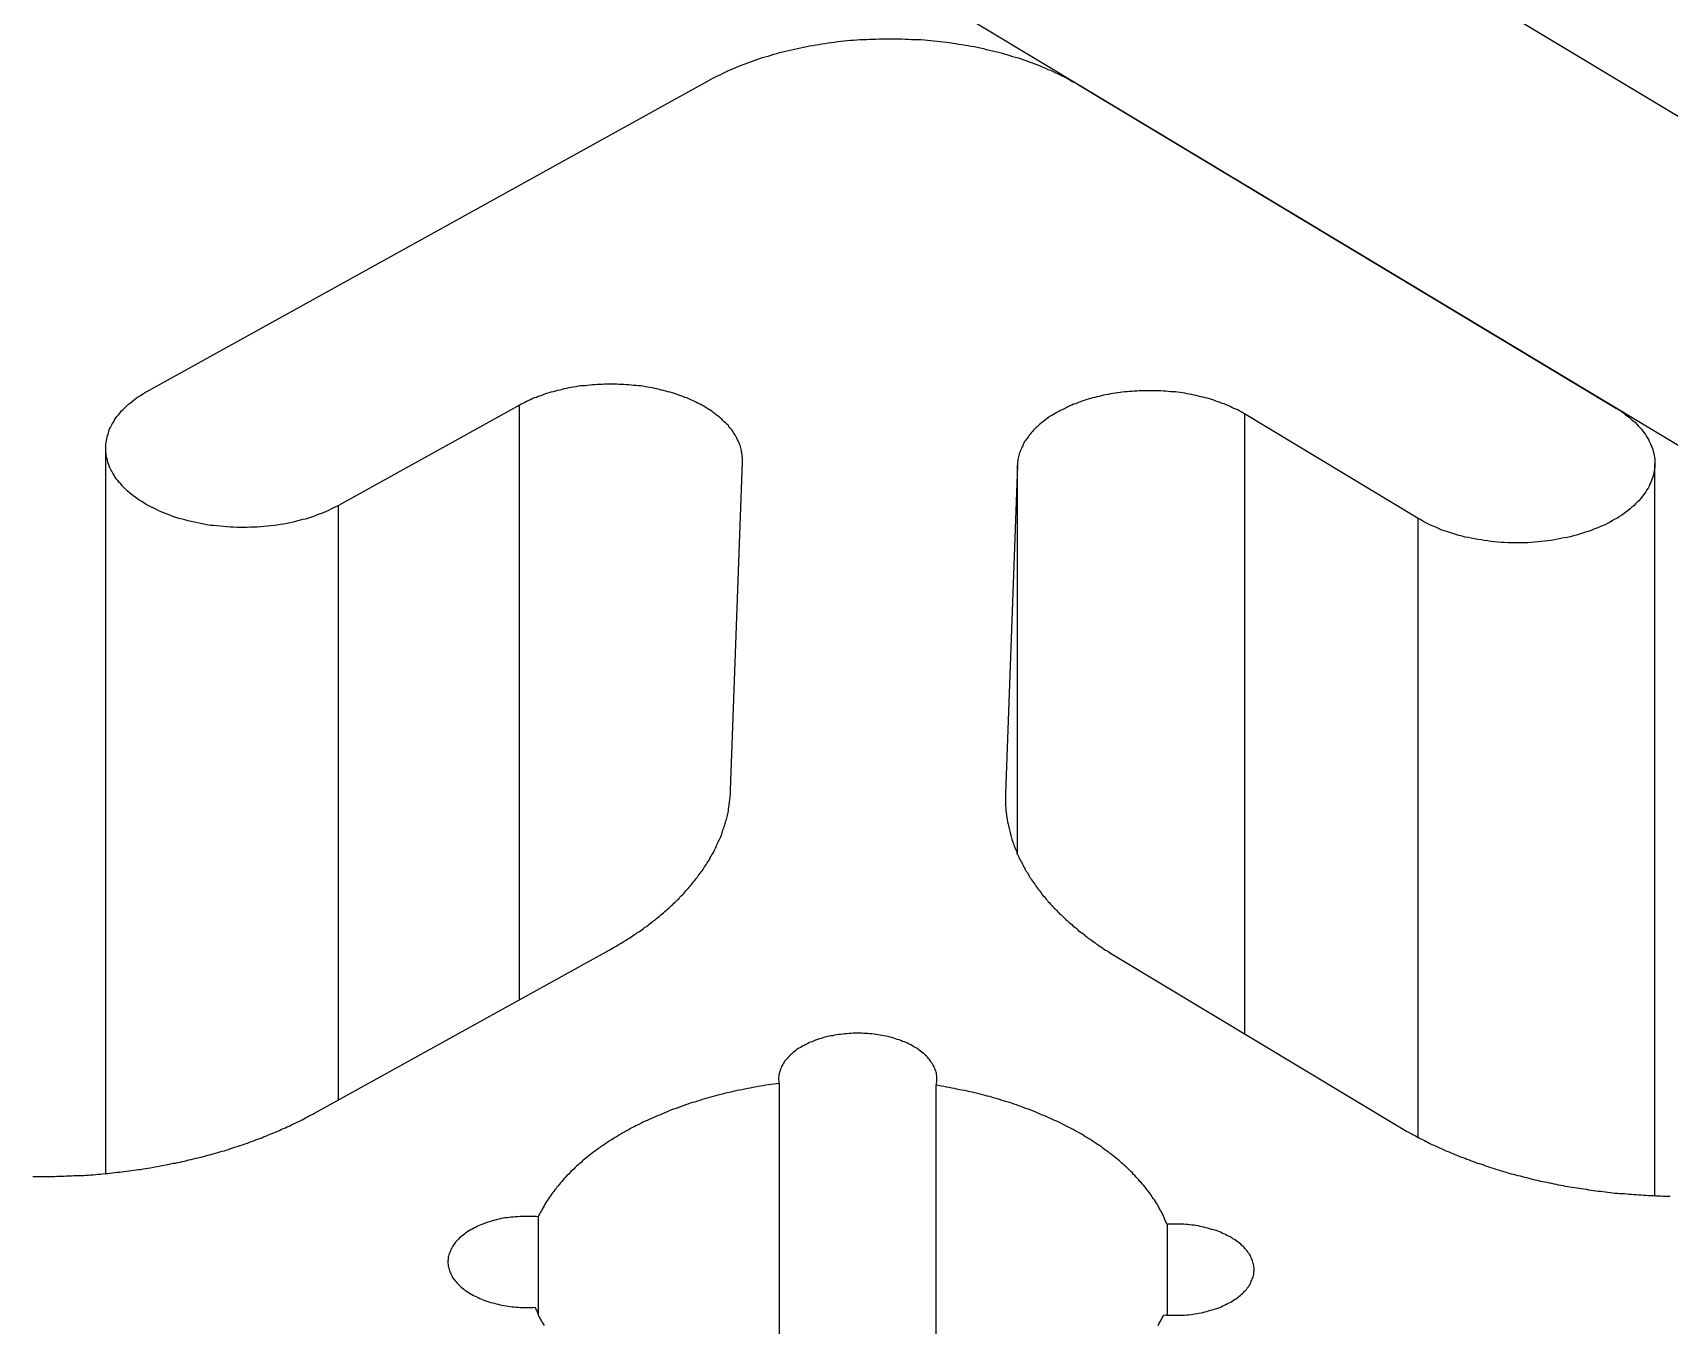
# Model space of a CAD drawing. Extents: x 2.5 to 24.6, y 0.9 to 36.2.
# Drawn here: x 23.502 to 24.019, y 25.103 to 25.512 of the extents above; entities that cross this region are included whole.
import ezdxf

# ---------------------------------------------------------------- set-up
doc = ezdxf.new("R2010")
doc.units = 0
doc.layers.get('0').update_dxf_attribs({"linetype": 'CONTINUOUS'})
doc.layers.add('RAILS', color=254, linetype='CONTINUOUS')

# ---------------------------------------------------------------- blocks, each defined once
blk = doc.blocks.new('A$C41153C96')
at = {"color": 0, "linetype": 'CONTINUOUS', "extrusion": (1e-16, 0.816497, 0.57735)}
for p, q in [((13.09821, 21.40762), (17.73456, 18.61683)), ((17.64435, 18.56687), (13.008, 21.35766)), ((16.71506, 18.85226), (16.89224, 18.95037)), ((17.00959, 18.94896), (17.17953, 18.84667)), ((16.83251, 18.8477), (16.77529, 18.81601)), ((16.83251, 18.65957), (16.83251, 18.8477)), ((17.11674, 18.8119), (17.06186, 18.84494)), ((17.06186, 18.84494), (17.06186, 18.6488)), ((16.70167, 18.60458), (16.70167, 18.83413)), ((16.89933, 18.72586), (16.90308, 18.82981)), ((16.99006, 18.82877), (16.9863, 18.72481)), ((16.99006, 18.70569), (16.99006, 18.82877)), ((17.19164, 18.59754), (17.19164, 18.82928)), ((16.77529, 18.62788), (16.77529, 18.81601)), ((17.11674, 18.61602), (17.11674, 18.8119)), ((16.9863, 18.72481), (16.9863, 18.72181)), ((16.76771, 18.62369), (16.86088, 18.67528)), ((17.02106, 18.67335), (17.11043, 18.61956)), ((16.91467, 18.63309), (16.91467, 18.50804)), ((16.96428, 18.63249), (16.96428, 18.51828)), ((16.83849, 18.5909), (16.83849, 18.55986)), ((17.03735, 18.58851), (17.03735, 18.55979))]:
    blk.add_line(p, q, dxfattribs=at)
at = {"color": 0, "linetype": 'CONTINUOUS'}
for points in [[(16.8922, 18.9504, 0), (16.893, 18.9508, 0), (16.8937, 18.9512, 0), (16.8945, 18.9516, 0), (16.8952, 18.952, 0), (16.896, 18.9523, 0), (16.8968, 18.9527, 0), (16.8976, 18.9531, 0), (16.8984, 18.9535, 0), (16.8992, 18.9538, 0), (16.9, 18.9542, 0), (16.9008, 18.9545, 0), (16.9016, 18.9549, 0), (16.9025, 18.9552, 0), (16.9033, 18.9555, 0), (16.9042, 18.9559, 0), (16.905, 18.9562, 0), (16.9059, 18.9565, 0), (16.9068, 18.9568, 0), (16.9076, 18.9571, 0), (16.9085, 18.9574, 0), (16.9094, 18.9577, 0), (16.9103, 18.958, 0), (16.9112, 18.9582, 0), (16.9121, 18.9585, 0), (16.913, 18.9588, 0), (16.9139, 18.959, 0), (16.9148, 18.9593, 0), (16.9158, 18.9595, 0), (16.9167, 18.9598, 0), (16.9176, 18.96, 0), (16.9186, 18.9602, 0), (16.9195, 18.9604, 0), (16.9205, 18.9606, 0), (16.9214, 18.9608, 0), (16.9224, 18.961, 0), (16.9234, 18.9612, 0), (16.9243, 18.9614, 0), (16.9253, 18.9616, 0), (16.9263, 18.9618, 0), (16.9273, 18.9619, 0), (16.9282, 18.9621, 0), (16.9292, 18.9622, 0), (16.9302, 18.9624, 0), (16.9312, 18.9625, 0), (16.9322, 18.9626, 0), (16.9332, 18.9628, 0), (16.9342, 18.9629, 0), (16.9352, 18.963, 0), (16.9362, 18.9631, 0), (16.9372, 18.9632, 0), (16.9382, 18.9632, 0), (16.9392, 18.9633, 0), (16.9402, 18.9634, 0), (16.9413, 18.9635, 0), (16.9423, 18.9635, 0), (16.9433, 18.9636, 0), (16.9443, 18.9636, 0), (16.9453, 18.9636, 0), (16.9463, 18.9637, 0), (16.9473, 18.9637, 0), (16.9484, 18.9637, 0), (16.9494, 18.9637, 0), (16.9504, 18.9637, 0), (16.9514, 18.9637, 0), (16.9524, 18.9637, 0), (16.9535, 18.9637, 0), (16.9545, 18.9636, 0), (16.9555, 18.9636, 0), (16.9565, 18.9635, 0), (16.9575, 18.9635, 0), (16.9585, 18.9634, 0), (16.9595, 18.9634, 0), (16.9606, 18.9633, 0), (16.9616, 18.9632, 0), (16.9626, 18.9631, 0), (16.9636, 18.963, 0), (16.9646, 18.9629, 0), (16.9656, 18.9628, 0), (16.9666, 18.9627, 0), (16.9676, 18.9626, 0), (16.9686, 18.9625, 0), (16.9696, 18.9623, 0), (16.9705, 18.9622, 0), (16.9715, 18.962, 0), (16.9725, 18.9619, 0), (16.9735, 18.9617, 0), (16.9745, 18.9615, 0), (16.9754, 18.9613, 0), (16.9764, 18.9612, 0), (16.9774, 18.961, 0), (16.9783, 18.9608, 0), (16.9793, 18.9606, 0), (16.9802, 18.9603, 0), (16.9812, 18.9601, 0), (16.9821, 18.9599, 0), (16.983, 18.9597, 0), (16.984, 18.9594, 0), (16.9849, 18.9592, 0), (16.9858, 18.9589, 0), (16.9867, 18.9587, 0), (16.9876, 18.9584, 0), (16.9885, 18.9581, 0), (16.9894, 18.9579, 0), (16.9903, 18.9576, 0), (16.9912, 18.9573, 0), (16.9921, 18.957, 0), (16.993, 18.9567, 0), (16.9938, 18.9564, 0), (16.9947, 18.9561, 0), (16.9955, 18.9557, 0), (16.9964, 18.9554, 0), (16.9972, 18.9551, 0), (16.9981, 18.9547, 0), (16.9989, 18.9544, 0), (16.9997, 18.954, 0), (17.0005, 18.9537, 0), (17.0013, 18.9533, 0), (17.0021, 18.9529, 0), (17.0029, 18.9526, 0), (17.0037, 18.9522, 0), (17.0044, 18.9518, 0), (17.0052, 18.9514, 0), (17.006, 18.951, 0), (17.0067, 18.9506, 0), (17.0074, 18.9502, 0), (17.0082, 18.9498, 0), (17.0089, 18.9494, 0), (17.0096, 18.949, 0)], [(16.7753, 18.816, 0), (16.7745, 18.8156, 0), (16.7737, 18.8152, 0), (16.7729, 18.8148, 0), (16.7721, 18.8144, 0), (16.7712, 18.814, 0), (16.7704, 18.8137, 0), (16.7695, 18.8133, 0), (16.7686, 18.813, 0), (16.7677, 18.8126, 0), (16.7668, 18.8123, 0), (16.7658, 18.812, 0), (16.7649, 18.8117, 0), (16.7639, 18.8115, 0), (16.7629, 18.8112, 0), (16.762, 18.811, 0), (16.761, 18.8107, 0), (16.76, 18.8105, 0), (16.759, 18.8103, 0), (16.758, 18.8101, 0), (16.7569, 18.81, 0), (16.7559, 18.8098, 0), (16.7549, 18.8096, 0), (16.7538, 18.8095, 0), (16.7528, 18.8094, 0), (16.7517, 18.8093, 0), (16.7507, 18.8092, 0), (16.7496, 18.8091, 0), (16.7485, 18.8091, 0), (16.7475, 18.8091, 0), (16.7464, 18.809, 0), (16.7453, 18.809, 0), (16.7443, 18.809, 0), (16.7432, 18.809, 0), (16.7421, 18.8091, 0), (16.7411, 18.8091, 0), (16.74, 18.8092, 0), (16.739, 18.8093, 0), (16.7379, 18.8094, 0), (16.7368, 18.8095, 0), (16.7358, 18.8096, 0), (16.7348, 18.8097, 0), (16.7337, 18.8099, 0), (16.7327, 18.8101, 0), (16.7317, 18.8103, 0), (16.7307, 18.8105, 0), (16.7297, 18.8107, 0), (16.7287, 18.8109, 0), (16.7277, 18.8111, 0), (16.7267, 18.8114, 0), (16.7258, 18.8117, 0), (16.7248, 18.8119, 0), (16.7239, 18.8122, 0), (16.7229, 18.8125, 0), (16.722, 18.8129, 0), (16.7211, 18.8132, 0), (16.7203, 18.8135, 0), (16.7194, 18.8139, 0), (16.7185, 18.8143, 0), (16.7177, 18.8147, 0), (16.7169, 18.8151, 0), (16.7161, 18.8155, 0), (16.7153, 18.8159, 0), (16.7145, 18.8163, 0), (16.7138, 18.8167, 0), (16.7131, 18.8172, 0), (16.7123, 18.8177, 0), (16.7117, 18.8181, 0), (16.711, 18.8186, 0), (16.7103, 18.8191, 0), (16.7097, 18.8196, 0), (16.7091, 18.8201, 0), (16.7085, 18.8206, 0), (16.7079, 18.8211, 0), (16.7074, 18.8217, 0), (16.7069, 18.8222, 0), (16.7064, 18.8228, 0), (16.7059, 18.8233, 0), (16.7055, 18.8239, 0), (16.705, 18.8244, 0), (16.7046, 18.825, 0), (16.7043, 18.8256, 0), (16.7039, 18.8262, 0), (16.7036, 18.8268, 0), (16.7033, 18.8273, 0), (16.703, 18.8279, 0), (16.7028, 18.8285, 0), (16.7025, 18.8291, 0), (16.7023, 18.8297, 0), (16.7022, 18.8304, 0), (16.702, 18.831, 0), (16.7019, 18.8316, 0), (16.7018, 18.8322, 0), (16.7017, 18.8328, 0), (16.7017, 18.8334, 0), (16.7017, 18.834, 0), (16.7017, 18.8347, 0), (16.7017, 18.8353, 0), (16.7018, 18.8359, 0), (16.7019, 18.8365, 0), (16.702, 18.8371, 0), (16.7021, 18.8377, 0), (16.7023, 18.8383, 0), (16.7025, 18.8389, 0), (16.7027, 18.8395, 0), (16.7029, 18.8401, 0), (16.7032, 18.8407, 0), (16.7035, 18.8413, 0), (16.7038, 18.8419, 0), (16.7042, 18.8425, 0), (16.7045, 18.8431, 0), (16.7049, 18.8437, 0), (16.7053, 18.8442, 0), (16.7058, 18.8448, 0), (16.7062, 18.8453, 0), (16.7067, 18.8459, 0), (16.7072, 18.8464, 0), (16.7078, 18.847, 0), (16.7083, 18.8475, 0), (16.7089, 18.848, 0), (16.7095, 18.8485, 0), (16.7101, 18.849, 0), (16.7108, 18.8495, 0), (16.7114, 18.85, 0), (16.7121, 18.8505, 0), (16.7128, 18.8509, 0), (16.7136, 18.8514, 0), (16.7143, 18.8518, 0), (16.7151, 18.8523, 0)], [(16.9031, 18.8298, 0), (16.9031, 18.8303, 0), (16.9031, 18.8307, 0), (16.9031, 18.8311, 0), (16.903, 18.8316, 0), (16.903, 18.832, 0), (16.9029, 18.8325, 0), (16.9028, 18.8329, 0), (16.9028, 18.8334, 0), (16.9027, 18.8338, 0), (16.9025, 18.8342, 0), (16.9024, 18.8347, 0), (16.9023, 18.8351, 0), (16.9021, 18.8355, 0), (16.9019, 18.836, 0), (16.9017, 18.8364, 0), (16.9015, 18.8368, 0), (16.9013, 18.8373, 0), (16.9011, 18.8377, 0), (16.9009, 18.8381, 0), (16.9006, 18.8385, 0), (16.9003, 18.8389, 0), (16.9001, 18.8393, 0), (16.8998, 18.8398, 0), (16.8994, 18.8402, 0), (16.8991, 18.8406, 0), (16.8988, 18.841, 0), (16.8985, 18.8414, 0), (16.8981, 18.8417, 0), (16.8977, 18.8421, 0), (16.8973, 18.8425, 0), (16.8969, 18.8429, 0), (16.8965, 18.8433, 0), (16.8961, 18.8436, 0), (16.8957, 18.844, 0), (16.8952, 18.8444, 0), (16.8948, 18.8447, 0), (16.8943, 18.8451, 0), (16.8938, 18.8454, 0), (16.8934, 18.8458, 0), (16.8929, 18.8461, 0), (16.8924, 18.8464, 0), (16.8918, 18.8468, 0), (16.8913, 18.8471, 0), (16.8908, 18.8474, 0), (16.8902, 18.8477, 0), (16.8897, 18.848, 0), (16.8891, 18.8483, 0), (16.8885, 18.8486, 0), (16.8879, 18.8489, 0), (16.8873, 18.8492, 0), (16.8867, 18.8494, 0), (16.8861, 18.8497, 0), (16.8855, 18.85, 0), (16.8848, 18.8502, 0), (16.8842, 18.8505, 0), (16.8836, 18.8507, 0), (16.8829, 18.8509, 0), (16.8822, 18.8512, 0), (16.8816, 18.8514, 0), (16.8809, 18.8516, 0), (16.8802, 18.8518, 0), (16.8795, 18.852, 0), (16.8788, 18.8522, 0), (16.8781, 18.8524, 0), (16.8774, 18.8525, 0), (16.8767, 18.8527, 0), (16.876, 18.8529, 0), (16.8753, 18.853, 0), (16.8746, 18.8532, 0), (16.8738, 18.8533, 0), (16.8731, 18.8534, 0), (16.8724, 18.8535, 0), (16.8716, 18.8537, 0), (16.8709, 18.8538, 0), (16.8701, 18.8539, 0), (16.8694, 18.854, 0), (16.8686, 18.854, 0), (16.8679, 18.8541, 0), (16.8671, 18.8542, 0), (16.8663, 18.8542, 0), (16.8656, 18.8543, 0), (16.8648, 18.8543, 0), (16.864, 18.8543, 0), (16.8633, 18.8544, 0), (16.8625, 18.8544, 0), (16.8617, 18.8544, 0), (16.861, 18.8544, 0), (16.8602, 18.8544, 0), (16.8594, 18.8544, 0), (16.8587, 18.8543, 0), (16.8579, 18.8543, 0), (16.8571, 18.8543, 0), (16.8564, 18.8542, 0), (16.8556, 18.8542, 0), (16.8549, 18.8541, 0), (16.8541, 18.854, 0), (16.8533, 18.8539, 0), (16.8526, 18.8539, 0), (16.8518, 18.8538, 0), (16.8511, 18.8537, 0), (16.8504, 18.8535, 0), (16.8496, 18.8534, 0), (16.8489, 18.8533, 0), (16.8482, 18.8532, 0), (16.8474, 18.853, 0), (16.8467, 18.8529, 0), (16.846, 18.8527, 0), (16.8453, 18.8525, 0), (16.8446, 18.8524, 0), (16.8439, 18.8522, 0), (16.8432, 18.852, 0), (16.8425, 18.8518, 0), (16.8418, 18.8516, 0), (16.8411, 18.8514, 0), (16.8405, 18.8512, 0), (16.8398, 18.8509, 0), (16.8392, 18.8507, 0), (16.8385, 18.8505, 0), (16.8379, 18.8502, 0), (16.8372, 18.85, 0), (16.8366, 18.8497, 0), (16.836, 18.8494, 0), (16.8354, 18.8492, 0), (16.8348, 18.8489, 0), (16.8342, 18.8486, 0), (16.8336, 18.8483, 0), (16.8331, 18.848, 0), (16.8325, 18.8477, 0)], [(17.0619, 18.8449, 0), (17.0613, 18.8453, 0), (17.0608, 18.8456, 0), (17.0602, 18.8459, 0), (17.0597, 18.8462, 0), (17.0591, 18.8465, 0), (17.0585, 18.8467, 0), (17.0579, 18.847, 0), (17.0573, 18.8473, 0), (17.0567, 18.8476, 0), (17.0561, 18.8478, 0), (17.0554, 18.8481, 0), (17.0548, 18.8483, 0), (17.0542, 18.8486, 0), (17.0535, 18.8488, 0), (17.0528, 18.849, 0), (17.0522, 18.8493, 0), (17.0515, 18.8495, 0), (17.0508, 18.8497, 0), (17.0501, 18.8499, 0), (17.0494, 18.8501, 0), (17.0488, 18.8503, 0), (17.048, 18.8504, 0), (17.0473, 18.8506, 0), (17.0466, 18.8508, 0), (17.0459, 18.8509, 0), (17.0452, 18.8511, 0), (17.0444, 18.8512, 0), (17.0437, 18.8513, 0), (17.043, 18.8515, 0), (17.0422, 18.8516, 0), (17.0415, 18.8517, 0), (17.0407, 18.8518, 0), (17.04, 18.8519, 0), (17.0392, 18.852, 0), (17.0385, 18.852, 0), (17.0377, 18.8521, 0), (17.037, 18.8522, 0), (17.0362, 18.8522, 0), (17.0354, 18.8523, 0), (17.0347, 18.8523, 0), (17.0339, 18.8523, 0), (17.0331, 18.8523, 0), (17.0324, 18.8523, 0), (17.0316, 18.8523, 0), (17.0308, 18.8523, 0), (17.0301, 18.8523, 0), (17.0293, 18.8523, 0), (17.0285, 18.8523, 0), (17.0278, 18.8522, 0), (17.027, 18.8522, 0), (17.0262, 18.8521, 0), (17.0255, 18.8521, 0), (17.0247, 18.852, 0), (17.024, 18.8519, 0), (17.0232, 18.8518, 0), (17.0225, 18.8517, 0), (17.0217, 18.8516, 0), (17.021, 18.8515, 0), (17.0202, 18.8514, 0), (17.0195, 18.8513, 0), (17.0188, 18.8511, 0), (17.018, 18.851, 0), (17.0173, 18.8509, 0), (17.0166, 18.8507, 0), (17.0159, 18.8505, 0), (17.0152, 18.8504, 0), (17.0145, 18.8502, 0), (17.0138, 18.85, 0), (17.0131, 18.8498, 0), (17.0124, 18.8496, 0), (17.0117, 18.8494, 0), (17.0111, 18.8492, 0), (17.0104, 18.849, 0), (17.0097, 18.8487, 0), (17.0091, 18.8485, 0), (17.0085, 18.8482, 0), (17.0078, 18.848, 0), (17.0072, 18.8477, 0), (17.0066, 18.8475, 0), (17.006, 18.8472, 0), (17.0054, 18.8469, 0), (17.0048, 18.8466, 0), (17.0042, 18.8463, 0), (17.0036, 18.846, 0), (17.0031, 18.8457, 0), (17.0025, 18.8454, 0), (17.002, 18.8451, 0), (17.0014, 18.8448, 0), (17.0009, 18.8445, 0), (17.0004, 18.8442, 0), (16.9999, 18.8438, 0), (16.9994, 18.8435, 0), (16.9989, 18.8431, 0), (16.9985, 18.8428, 0), (16.998, 18.8424, 0), (16.9976, 18.8421, 0), (16.9971, 18.8417, 0), (16.9967, 18.8413, 0), (16.9963, 18.8409, 0), (16.9959, 18.8406, 0), (16.9955, 18.8402, 0), (16.9951, 18.8398, 0), (16.9948, 18.8394, 0), (16.9944, 18.839, 0), (16.9941, 18.8386, 0), (16.9938, 18.8382, 0), (16.9935, 18.8378, 0), (16.9932, 18.8374, 0), (16.9929, 18.837, 0), (16.9926, 18.8366, 0), (16.9923, 18.8362, 0), (16.9921, 18.8357, 0), (16.9919, 18.8353, 0), (16.9917, 18.8349, 0), (16.9915, 18.8345, 0), (16.9913, 18.834, 0), (16.9911, 18.8336, 0), (16.9909, 18.8332, 0), (16.9908, 18.8327, 0), (16.9906, 18.8323, 0), (16.9905, 18.8319, 0), (16.9904, 18.8314, 0), (16.9903, 18.831, 0), (16.9902, 18.8305, 0), (16.9902, 18.8301, 0), (16.9901, 18.8297, 0), (16.9901, 18.8292, 0), (16.9901, 18.8288, 0)], [(17.1795, 18.8467, 0), (17.1803, 18.8462, 0), (17.181, 18.8458, 0), (17.1817, 18.8453, 0), (17.1823, 18.8448, 0), (17.183, 18.8443, 0), (17.1836, 18.8438, 0), (17.1842, 18.8433, 0), (17.1848, 18.8428, 0), (17.1854, 18.8423, 0), (17.1859, 18.8417, 0), (17.1864, 18.8412, 0), (17.1869, 18.8407, 0), (17.1874, 18.8401, 0), (17.1878, 18.8395, 0), (17.1883, 18.839, 0), (17.1887, 18.8384, 0), (17.189, 18.8378, 0), (17.1894, 18.8372, 0), (17.1897, 18.8367, 0), (17.19, 18.8361, 0), (17.1903, 18.8355, 0), (17.1905, 18.8349, 0), (17.1908, 18.8343, 0), (17.191, 18.8337, 0), (17.1911, 18.8331, 0), (17.1913, 18.8324, 0), (17.1914, 18.8318, 0), (17.1915, 18.8312, 0), (17.1916, 18.8306, 0), (17.1916, 18.83, 0), (17.1916, 18.8294, 0), (17.1916, 18.8288, 0), (17.1916, 18.8281, 0), (17.1915, 18.8275, 0), (17.1914, 18.8269, 0), (17.1913, 18.8263, 0), (17.1912, 18.8257, 0), (17.191, 18.8251, 0), (17.1908, 18.8245, 0), (17.1906, 18.8239, 0), (17.1904, 18.8233, 0), (17.1901, 18.8227, 0), (17.1898, 18.8221, 0), (17.1895, 18.8215, 0), (17.1891, 18.8209, 0), (17.1888, 18.8203, 0), (17.1884, 18.8198, 0), (17.188, 18.8192, 0), (17.1875, 18.8186, 0), (17.1871, 18.8181, 0), (17.1866, 18.8175, 0), (17.1861, 18.817, 0), (17.1855, 18.8165, 0), (17.185, 18.8159, 0), (17.1844, 18.8154, 0), (17.1838, 18.8149, 0), (17.1832, 18.8144, 0), (17.1825, 18.8139, 0), (17.1819, 18.8134, 0), (17.1812, 18.8129, 0), (17.1805, 18.8125, 0), (17.1798, 18.812, 0), (17.179, 18.8116, 0), (17.1782, 18.8112, 0), (17.1775, 18.8107, 0), (17.1767, 18.8103, 0), (17.1759, 18.8099, 0), (17.175, 18.8095, 0), (17.1742, 18.8092, 0), (17.1733, 18.8088, 0), (17.1724, 18.8085, 0), (17.1715, 18.8081, 0), (17.1706, 18.8078, 0), (17.1697, 18.8075, 0), (17.1688, 18.8072, 0), (17.1678, 18.8069, 0), (17.1669, 18.8066, 0), (17.1659, 18.8064, 0), (17.1649, 18.8061, 0), (17.1639, 18.8059, 0), (17.1629, 18.8057, 0), (17.1619, 18.8055, 0), (17.1609, 18.8053, 0), (17.1599, 18.8051, 0), (17.1589, 18.8049, 0), (17.1578, 18.8048, 0), (17.1568, 18.8047, 0), (17.1557, 18.8046, 0), (17.1547, 18.8045, 0), (17.1536, 18.8044, 0), (17.1526, 18.8043, 0), (17.1515, 18.8042, 0), (17.1504, 18.8042, 0), (17.1494, 18.8042, 0), (17.1483, 18.8042, 0), (17.1472, 18.8042, 0), (17.1462, 18.8042, 0), (17.1451, 18.8042, 0), (17.144, 18.8043, 0), (17.143, 18.8043, 0), (17.1419, 18.8044, 0), (17.1409, 18.8045, 0), (17.1398, 18.8046, 0), (17.1388, 18.8048, 0), (17.1377, 18.8049, 0), (17.1367, 18.8051, 0), (17.1357, 18.8052, 0), (17.1346, 18.8054, 0), (17.1336, 18.8056, 0), (17.1326, 18.8058, 0), (17.1316, 18.806, 0), (17.1307, 18.8063, 0), (17.1297, 18.8065, 0), (17.1287, 18.8068, 0), (17.1278, 18.8071, 0), (17.1268, 18.8074, 0), (17.1259, 18.8077, 0), (17.125, 18.808, 0), (17.1241, 18.8083, 0), (17.1232, 18.8087, 0), (17.1224, 18.8091, 0), (17.1215, 18.8094, 0), (17.1207, 18.8098, 0), (17.1198, 18.8102, 0), (17.119, 18.8106, 0), (17.1183, 18.811, 0), (17.1175, 18.8115, 0), (17.1167, 18.8119, 0)], [(16.8609, 18.6753, 0), (16.8614, 18.6756, 0), (16.862, 18.6759, 0), (16.8625, 18.6762, 0), (16.8631, 18.6765, 0), (16.8636, 18.6768, 0), (16.8641, 18.6772, 0), (16.8647, 18.6775, 0), (16.8652, 18.6778, 0), (16.8657, 18.6781, 0), (16.8663, 18.6784, 0), (16.8668, 18.6788, 0), (16.8673, 18.6791, 0), (16.8678, 18.6794, 0), (16.8683, 18.6798, 0), (16.8688, 18.6801, 0), (16.8693, 18.6804, 0), (16.8698, 18.6808, 0), (16.8703, 18.6811, 0), (16.8708, 18.6814, 0), (16.8713, 18.6818, 0), (16.8718, 18.6821, 0), (16.8722, 18.6825, 0), (16.8727, 18.6828, 0), (16.8732, 18.6832, 0), (16.8736, 18.6835, 0), (16.8741, 18.6839, 0), (16.8746, 18.6842, 0), (16.875, 18.6846, 0), (16.8755, 18.6849, 0), (16.8759, 18.6853, 0), (16.8764, 18.6857, 0), (16.8768, 18.686, 0), (16.8773, 18.6864, 0), (16.8777, 18.6868, 0), (16.8781, 18.6871, 0), (16.8785, 18.6875, 0), (16.879, 18.6879, 0), (16.8794, 18.6882, 0), (16.8798, 18.6886, 0), (16.8802, 18.689, 0), (16.8806, 18.6894, 0), (16.881, 18.6897, 0), (16.8814, 18.6901, 0), (16.8818, 18.6905, 0), (16.8822, 18.6909, 0), (16.8826, 18.6913, 0), (16.883, 18.6916, 0), (16.8833, 18.692, 0), (16.8837, 18.6924, 0), (16.8841, 18.6928, 0), (16.8845, 18.6932, 0), (16.8848, 18.6936, 0), (16.8852, 18.694, 0), (16.8855, 18.6944, 0), (16.8859, 18.6948, 0), (16.8862, 18.6952, 0), (16.8866, 18.6956, 0), (16.8869, 18.696, 0), (16.8872, 18.6964, 0), (16.8875, 18.6968, 0), (16.8879, 18.6972, 0), (16.8882, 18.6976, 0), (16.8885, 18.698, 0), (16.8888, 18.6984, 0), (16.8891, 18.6988, 0), (16.8894, 18.6992, 0), (16.8897, 18.6996, 0), (16.89, 18.7, 0), (16.8903, 18.7004, 0), (16.8906, 18.7008, 0), (16.8909, 18.7012, 0), (16.8911, 18.7016, 0), (16.8914, 18.7021, 0), (16.8917, 18.7025, 0), (16.8919, 18.7029, 0), (16.8922, 18.7033, 0), (16.8925, 18.7037, 0), (16.8927, 18.7041, 0), (16.8929, 18.7046, 0), (16.8932, 18.705, 0), (16.8934, 18.7054, 0), (16.8937, 18.7058, 0), (16.8939, 18.7062, 0), (16.8941, 18.7067, 0), (16.8943, 18.7071, 0), (16.8945, 18.7075, 0), (16.8947, 18.7079, 0), (16.8949, 18.7084, 0), (16.8951, 18.7088, 0), (16.8953, 18.7092, 0), (16.8955, 18.7097, 0), (16.8957, 18.7101, 0), (16.8959, 18.7105, 0), (16.8961, 18.7109, 0), (16.8963, 18.7114, 0), (16.8964, 18.7118, 0), (16.8966, 18.7122, 0), (16.8967, 18.7127, 0), (16.8969, 18.7131, 0), (16.897, 18.7135, 0), (16.8972, 18.714, 0), (16.8973, 18.7144, 0), (16.8975, 18.7149, 0), (16.8976, 18.7153, 0), (16.8977, 18.7157, 0), (16.8978, 18.7162, 0), (16.898, 18.7166, 0), (16.8981, 18.717, 0), (16.8982, 18.7175, 0), (16.8983, 18.7179, 0), (16.8984, 18.7184, 0), (16.8985, 18.7188, 0), (16.8986, 18.7192, 0), (16.8986, 18.7197, 0), (16.8987, 18.7201, 0), (16.8988, 18.7206, 0), (16.8989, 18.721, 0), (16.8989, 18.7214, 0), (16.899, 18.7219, 0), (16.899, 18.7223, 0), (16.8991, 18.7228, 0), (16.8991, 18.7232, 0), (16.8992, 18.7236, 0), (16.8992, 18.7241, 0), (16.8993, 18.7245, 0), (16.8993, 18.725, 0), (16.8993, 18.7254, 0), (16.8993, 18.7259, 0)], [(16.9863, 18.7248, 0), (16.9863, 18.7244, 0), (16.9863, 18.7239, 0), (16.9863, 18.7235, 0), (16.9863, 18.723, 0), (16.9863, 18.7226, 0), (16.9863, 18.7222, 0), (16.9863, 18.7217, 0), (16.9863, 18.7213, 0), (16.9863, 18.7208, 0), (16.9864, 18.7204, 0), (16.9864, 18.7199, 0), (16.9864, 18.7195, 0), (16.9865, 18.7191, 0), (16.9865, 18.7186, 0), (16.9866, 18.7182, 0), (16.9866, 18.7177, 0), (16.9867, 18.7173, 0), (16.9868, 18.7169, 0), (16.9868, 18.7164, 0), (16.9869, 18.716, 0), (16.987, 18.7155, 0), (16.9871, 18.7151, 0), (16.9872, 18.7147, 0), (16.9873, 18.7142, 0), (16.9874, 18.7138, 0), (16.9875, 18.7133, 0), (16.9876, 18.7129, 0), (16.9877, 18.7125, 0), (16.9878, 18.712, 0), (16.9879, 18.7116, 0), (16.9881, 18.7111, 0), (16.9882, 18.7107, 0), (16.9883, 18.7103, 0), (16.9885, 18.7098, 0), (16.9886, 18.7094, 0), (16.9888, 18.709, 0), (16.9889, 18.7085, 0), (16.9891, 18.7081, 0), (16.9892, 18.7077, 0), (16.9894, 18.7072, 0), (16.9896, 18.7068, 0), (16.9898, 18.7064, 0), (16.9899, 18.7059, 0), (16.9901, 18.7055, 0), (16.9903, 18.7051, 0), (16.9905, 18.7047, 0), (16.9907, 18.7042, 0), (16.9909, 18.7038, 0), (16.9911, 18.7034, 0), (16.9914, 18.703, 0), (16.9916, 18.7025, 0), (16.9918, 18.7021, 0), (16.992, 18.7017, 0), (16.9923, 18.7013, 0), (16.9925, 18.7008, 0), (16.9927, 18.7004, 0), (16.993, 18.7, 0), (16.9932, 18.6996, 0), (16.9935, 18.6992, 0), (16.9937, 18.6987, 0), (16.994, 18.6983, 0), (16.9943, 18.6979, 0), (16.9945, 18.6975, 0), (16.9948, 18.6971, 0), (16.9951, 18.6967, 0), (16.9954, 18.6963, 0), (16.9957, 18.6959, 0), (16.996, 18.6954, 0), (16.9963, 18.695, 0), (16.9966, 18.6946, 0), (16.9969, 18.6942, 0), (16.9972, 18.6938, 0), (16.9975, 18.6934, 0), (16.9978, 18.693, 0), (16.9981, 18.6926, 0), (16.9985, 18.6922, 0), (16.9988, 18.6918, 0), (16.9991, 18.6914, 0), (16.9995, 18.691, 0), (16.9998, 18.6906, 0), (17.0002, 18.6902, 0), (17.0005, 18.6898, 0), (17.0009, 18.6894, 0), (17.0013, 18.6891, 0), (17.0016, 18.6887, 0), (17.002, 18.6883, 0), (17.0024, 18.6879, 0), (17.0027, 18.6875, 0), (17.0031, 18.6871, 0), (17.0035, 18.6867, 0), (17.0039, 18.6864, 0), (17.0043, 18.686, 0), (17.0047, 18.6856, 0), (17.0051, 18.6852, 0), (17.0055, 18.6848, 0), (17.0059, 18.6845, 0), (17.0063, 18.6841, 0), (17.0068, 18.6837, 0), (17.0072, 18.6834, 0), (17.0076, 18.683, 0), (17.008, 18.6826, 0), (17.0085, 18.6823, 0), (17.0089, 18.6819, 0), (17.0093, 18.6815, 0), (17.0098, 18.6812, 0), (17.0102, 18.6808, 0), (17.0107, 18.6805, 0), (17.0112, 18.6801, 0), (17.0116, 18.6798, 0), (17.0121, 18.6794, 0), (17.0125, 18.679, 0), (17.013, 18.6787, 0), (17.0135, 18.6784, 0), (17.014, 18.678, 0), (17.0145, 18.6777, 0), (17.0149, 18.6773, 0), (17.0154, 18.677, 0), (17.0159, 18.6766, 0), (17.0164, 18.6763, 0), (17.0169, 18.676, 0), (17.0174, 18.6756, 0), (17.0179, 18.6753, 0), (17.0185, 18.675, 0), (17.019, 18.6746, 0), (17.0195, 18.6743, 0), (17.02, 18.674, 0), (17.0205, 18.6737, 0), (17.0211, 18.6734, 0)], [(16.9643, 18.6325, 0), (16.9644, 18.6329, 0), (16.9644, 18.6332, 0), (16.9645, 18.6336, 0), (16.9645, 18.634, 0), (16.9645, 18.6344, 0), (16.9645, 18.6348, 0), (16.9645, 18.6352, 0), (16.9645, 18.6355, 0), (16.9644, 18.6359, 0), (16.9644, 18.6363, 0), (16.9643, 18.6367, 0), (16.9642, 18.6371, 0), (16.964, 18.6374, 0), (16.9639, 18.6378, 0), (16.9637, 18.6382, 0), (16.9636, 18.6385, 0), (16.9634, 18.6389, 0), (16.9632, 18.6393, 0), (16.9629, 18.6396, 0), (16.9627, 18.64, 0), (16.9624, 18.6403, 0), (16.9622, 18.6407, 0), (16.9619, 18.641, 0), (16.9616, 18.6414, 0), (16.9613, 18.6417, 0), (16.9609, 18.642, 0), (16.9606, 18.6424, 0), (16.9602, 18.6427, 0), (16.9598, 18.643, 0), (16.9594, 18.6433, 0), (16.959, 18.6436, 0), (16.9586, 18.6439, 0), (16.9582, 18.6442, 0), (16.9577, 18.6445, 0), (16.9573, 18.6447, 0), (16.9568, 18.645, 0), (16.9563, 18.6453, 0), (16.9558, 18.6455, 0), (16.9553, 18.6458, 0), (16.9548, 18.646, 0), (16.9543, 18.6462, 0), (16.9537, 18.6464, 0), (16.9532, 18.6467, 0), (16.9526, 18.6469, 0), (16.952, 18.647, 0), (16.9515, 18.6472, 0), (16.9509, 18.6474, 0), (16.9503, 18.6476, 0), (16.9497, 18.6477, 0), (16.9491, 18.6479, 0), (16.9485, 18.648, 0), (16.9478, 18.6482, 0), (16.9472, 18.6483, 0), (16.9466, 18.6484, 0), (16.9459, 18.6485, 0), (16.9453, 18.6486, 0), (16.9447, 18.6487, 0), (16.944, 18.6488, 0), (16.9433, 18.6488, 0), (16.9427, 18.6489, 0), (16.942, 18.6489, 0), (16.9414, 18.6489, 0), (16.9407, 18.649, 0), (16.9401, 18.649, 0), (16.9394, 18.649, 0), (16.9387, 18.649, 0), (16.9381, 18.649, 0), (16.9374, 18.6489, 0), (16.9368, 18.6489, 0), (16.9361, 18.6488, 0), (16.9354, 18.6488, 0), (16.9348, 18.6487, 0), (16.9341, 18.6486, 0), (16.9335, 18.6486, 0), (16.9329, 18.6485, 0), (16.9322, 18.6484, 0), (16.9316, 18.6482, 0), (16.931, 18.6481, 0), (16.9304, 18.648, 0), (16.9297, 18.6478, 0), (16.9291, 18.6477, 0), (16.9285, 18.6475, 0), (16.928, 18.6473, 0), (16.9274, 18.6472, 0), (16.9268, 18.647, 0), (16.9262, 18.6468, 0), (16.9257, 18.6466, 0), (16.9251, 18.6463, 0), (16.9246, 18.6461, 0), (16.9241, 18.6459, 0), (16.9236, 18.6456, 0), (16.9231, 18.6454, 0), (16.9226, 18.6451, 0), (16.9221, 18.6449, 0), (16.9216, 18.6446, 0), (16.9212, 18.6443, 0), (16.9207, 18.6441, 0), (16.9203, 18.6438, 0), (16.9199, 18.6435, 0), (16.9195, 18.6432, 0), (16.9191, 18.6429, 0), (16.9187, 18.6425, 0), (16.9184, 18.6422, 0), (16.918, 18.6419, 0), (16.9177, 18.6416, 0), (16.9174, 18.6412, 0), (16.9171, 18.6409, 0), (16.9168, 18.6405, 0), (16.9165, 18.6402, 0), (16.9163, 18.6398, 0), (16.916, 18.6395, 0), (16.9158, 18.6391, 0), (16.9156, 18.6388, 0), (16.9154, 18.6384, 0), (16.9153, 18.638, 0), (16.9151, 18.6376, 0), (16.915, 18.6373, 0), (16.9149, 18.6369, 0), (16.9148, 18.6365, 0), (16.9147, 18.6361, 0), (16.9146, 18.6358, 0), (16.9146, 18.6354, 0), (16.9145, 18.635, 0), (16.9145, 18.6346, 0), (16.9145, 18.6342, 0), (16.9146, 18.6338, 0), (16.9146, 18.6335, 0), (16.9147, 18.6331, 0)], [(16.9147, 18.6331, 0), (16.9138, 18.633, 0), (16.913, 18.6329, 0), (16.9121, 18.6327, 0), (16.9113, 18.6326, 0), (16.9105, 18.6325, 0), (16.9096, 18.6323, 0), (16.9088, 18.6322, 0), (16.908, 18.6321, 0), (16.9071, 18.6319, 0), (16.9063, 18.6318, 0), (16.9055, 18.6316, 0), (16.9047, 18.6315, 0), (16.9038, 18.6313, 0), (16.903, 18.6311, 0), (16.9022, 18.631, 0), (16.9014, 18.6308, 0), (16.9006, 18.6306, 0), (16.8998, 18.6304, 0), (16.899, 18.6302, 0), (16.8982, 18.6301, 0), (16.8974, 18.6299, 0), (16.8966, 18.6297, 0), (16.8958, 18.6295, 0), (16.895, 18.6293, 0), (16.8942, 18.6291, 0), (16.8934, 18.6288, 0), (16.8926, 18.6286, 0), (16.8919, 18.6284, 0), (16.8911, 18.6282, 0), (16.8903, 18.628, 0), (16.8896, 18.6277, 0), (16.8888, 18.6275, 0), (16.888, 18.6272, 0), (16.8873, 18.627, 0), (16.8865, 18.6268, 0), (16.8858, 18.6265, 0), (16.885, 18.6263, 0), (16.8843, 18.626, 0), (16.8835, 18.6257, 0), (16.8828, 18.6255, 0), (16.8821, 18.6252, 0), (16.8813, 18.6249, 0), (16.8806, 18.6247, 0), (16.8799, 18.6244, 0), (16.8792, 18.6241, 0), (16.8785, 18.6238, 0), (16.8778, 18.6235, 0), (16.8771, 18.6232, 0), (16.8764, 18.6229, 0), (16.8757, 18.6226, 0), (16.875, 18.6223, 0), (16.8743, 18.622, 0), (16.8736, 18.6217, 0), (16.8729, 18.6214, 0), (16.8723, 18.6211, 0), (16.8716, 18.6208, 0), (16.8709, 18.6204, 0), (16.8703, 18.6201, 0), (16.8696, 18.6198, 0), (16.869, 18.6195, 0), (16.8683, 18.6191, 0), (16.8677, 18.6188, 0), (16.8671, 18.6184, 0), (16.8664, 18.6181, 0), (16.8658, 18.6177, 0), (16.8652, 18.6174, 0), (16.8646, 18.617, 0), (16.864, 18.6167, 0), (16.8634, 18.6163, 0), (16.8628, 18.616, 0), (16.8622, 18.6156, 0), (16.8616, 18.6152, 0), (16.861, 18.6149, 0), (16.8605, 18.6145, 0), (16.8599, 18.6141, 0), (16.8593, 18.6137, 0), (16.8588, 18.6133, 0), (16.8582, 18.613, 0), (16.8577, 18.6126, 0), (16.8571, 18.6122, 0), (16.8566, 18.6118, 0), (16.8561, 18.6114, 0), (16.8555, 18.611, 0), (16.855, 18.6106, 0), (16.8545, 18.6102, 0), (16.854, 18.6098, 0), (16.8535, 18.6094, 0), (16.853, 18.609, 0), (16.8525, 18.6086, 0), (16.852, 18.6081, 0), (16.8516, 18.6077, 0), (16.8511, 18.6073, 0), (16.8506, 18.6069, 0), (16.8502, 18.6065, 0), (16.8497, 18.606, 0), (16.8493, 18.6056, 0), (16.8488, 18.6052, 0), (16.8484, 18.6047, 0), (16.848, 18.6043, 0), (16.8475, 18.6039, 0), (16.8471, 18.6034, 0), (16.8467, 18.603, 0), (16.8463, 18.6025, 0), (16.8459, 18.6021, 0), (16.8455, 18.6016, 0), (16.8452, 18.6012, 0), (16.8448, 18.6007, 0), (16.8444, 18.6003, 0), (16.8441, 18.5998, 0), (16.8437, 18.5994, 0), (16.8434, 18.5989, 0), (16.843, 18.5985, 0), (16.8427, 18.598, 0), (16.8424, 18.5975, 0), (16.842, 18.5971, 0), (16.8417, 18.5966, 0), (16.8414, 18.5961, 0), (16.8411, 18.5957, 0), (16.8408, 18.5952, 0), (16.8405, 18.5947, 0), (16.8403, 18.5943, 0), (16.84, 18.5938, 0), (16.8397, 18.5933, 0), (16.8395, 18.5928, 0), (16.8392, 18.5923, 0), (16.839, 18.5919, 0), (16.8387, 18.5914, 0), (16.8385, 18.5909, 0)], [(17.0373, 18.5885, 0), (17.0372, 18.589, 0), (17.0369, 18.5895, 0), (17.0367, 18.59, 0), (17.0365, 18.5905, 0), (17.0363, 18.5909, 0), (17.0361, 18.5914, 0), (17.0358, 18.5919, 0), (17.0356, 18.5924, 0), (17.0353, 18.5929, 0), (17.0351, 18.5933, 0), (17.0348, 18.5938, 0), (17.0345, 18.5943, 0), (17.0343, 18.5948, 0), (17.034, 18.5952, 0), (17.0337, 18.5957, 0), (17.0334, 18.5962, 0), (17.0331, 18.5966, 0), (17.0327, 18.5971, 0), (17.0324, 18.5976, 0), (17.0321, 18.598, 0), (17.0318, 18.5985, 0), (17.0314, 18.599, 0), (17.0311, 18.5994, 0), (17.0307, 18.5999, 0), (17.0304, 18.6003, 0), (17.03, 18.6008, 0), (17.0296, 18.6012, 0), (17.0292, 18.6017, 0), (17.0288, 18.6021, 0), (17.0284, 18.6026, 0), (17.028, 18.603, 0), (17.0276, 18.6034, 0), (17.0272, 18.6039, 0), (17.0268, 18.6043, 0), (17.0264, 18.6048, 0), (17.0259, 18.6052, 0), (17.0255, 18.6056, 0), (17.0251, 18.6061, 0), (17.0246, 18.6065, 0), (17.0241, 18.6069, 0), (17.0237, 18.6073, 0), (17.0232, 18.6077, 0), (17.0227, 18.6082, 0), (17.0223, 18.6086, 0), (17.0218, 18.609, 0), (17.0213, 18.6094, 0), (17.0208, 18.6098, 0), (17.0203, 18.6102, 0), (17.0198, 18.6106, 0), (17.0192, 18.611, 0), (17.0187, 18.6114, 0), (17.0182, 18.6118, 0), (17.0176, 18.6122, 0), (17.0171, 18.6126, 0), (17.0166, 18.613, 0), (17.016, 18.6134, 0), (17.0154, 18.6138, 0), (17.0149, 18.6141, 0), (17.0143, 18.6145, 0), (17.0137, 18.6149, 0), (17.0131, 18.6153, 0), (17.0126, 18.6156, 0), (17.012, 18.616, 0), (17.0114, 18.6163, 0), (17.0108, 18.6167, 0), (17.0102, 18.6171, 0), (17.0096, 18.6174, 0), (17.0089, 18.6178, 0), (17.0083, 18.6181, 0), (17.0077, 18.6185, 0), (17.007, 18.6188, 0), (17.0064, 18.6191, 0), (17.0058, 18.6195, 0), (17.0051, 18.6198, 0), (17.0045, 18.6201, 0), (17.0038, 18.6205, 0), (17.0031, 18.6208, 0), (17.0025, 18.6211, 0), (17.0018, 18.6214, 0), (17.0011, 18.6217, 0), (17.0005, 18.622, 0), (16.9998, 18.6223, 0), (16.9991, 18.6226, 0), (16.9984, 18.6229, 0), (16.9977, 18.6232, 0), (16.997, 18.6235, 0), (16.9963, 18.6238, 0), (16.9956, 18.6241, 0), (16.9948, 18.6244, 0), (16.9941, 18.6247, 0), (16.9934, 18.6249, 0), (16.9927, 18.6252, 0), (16.9919, 18.6255, 0), (16.9912, 18.6258, 0), (16.9905, 18.626, 0), (16.9897, 18.6263, 0), (16.989, 18.6265, 0), (16.9882, 18.6268, 0), (16.9875, 18.627, 0), (16.9867, 18.6273, 0), (16.986, 18.6275, 0), (16.9852, 18.6277, 0), (16.9844, 18.628, 0), (16.9837, 18.6282, 0), (16.9829, 18.6284, 0), (16.9821, 18.6286, 0), (16.9813, 18.6289, 0), (16.9805, 18.6291, 0), (16.9798, 18.6293, 0), (16.979, 18.6295, 0), (16.9782, 18.6297, 0), (16.9774, 18.6299, 0), (16.9766, 18.6301, 0), (16.9758, 18.6303, 0), (16.975, 18.6304, 0), (16.9742, 18.6306, 0), (16.9733, 18.6308, 0), (16.9725, 18.631, 0), (16.9717, 18.6311, 0), (16.9709, 18.6313, 0), (16.9701, 18.6315, 0), (16.9693, 18.6316, 0), (16.9684, 18.6318, 0), (16.9676, 18.6319, 0), (16.9668, 18.6321, 0), (16.9659, 18.6322, 0), (16.9651, 18.6324, 0), (16.9643, 18.6325, 0)], [(16.6786, 18.6036, 0), (16.6793, 18.6036, 0), (16.6801, 18.6036, 0), (16.6809, 18.6036, 0), (16.6816, 18.6036, 0), (16.6824, 18.6036, 0), (16.6832, 18.6036, 0), (16.6839, 18.6036, 0), (16.6847, 18.6036, 0), (16.6855, 18.6036, 0), (16.6862, 18.6037, 0), (16.687, 18.6037, 0), (16.6878, 18.6037, 0), (16.6885, 18.6037, 0), (16.6893, 18.6038, 0), (16.6901, 18.6038, 0), (16.6908, 18.6038, 0), (16.6916, 18.6039, 0), (16.6924, 18.6039, 0), (16.6931, 18.6039, 0), (16.6939, 18.604, 0), (16.6947, 18.604, 0), (16.6954, 18.6041, 0), (16.6962, 18.6041, 0), (16.6969, 18.6042, 0), (16.6977, 18.6042, 0), (16.6985, 18.6043, 0), (16.6992, 18.6044, 0), (16.7, 18.6044, 0), (16.7007, 18.6045, 0), (16.7015, 18.6046, 0), (16.7023, 18.6046, 0), (16.703, 18.6047, 0), (16.7038, 18.6048, 0), (16.7045, 18.6049, 0), (16.7053, 18.605, 0), (16.706, 18.605, 0), (16.7068, 18.6051, 0), (16.7075, 18.6052, 0), (16.7083, 18.6053, 0), (16.709, 18.6054, 0), (16.7098, 18.6055, 0), (16.7105, 18.6056, 0), (16.7113, 18.6057, 0), (16.712, 18.6058, 0), (16.7127, 18.6059, 0), (16.7135, 18.6061, 0), (16.7142, 18.6062, 0), (16.715, 18.6063, 0), (16.7157, 18.6064, 0), (16.7164, 18.6065, 0), (16.7172, 18.6067, 0), (16.7179, 18.6068, 0), (16.7186, 18.6069, 0), (16.7194, 18.6071, 0), (16.7201, 18.6072, 0), (16.7208, 18.6073, 0), (16.7216, 18.6075, 0), (16.7223, 18.6076, 0), (16.723, 18.6078, 0), (16.7237, 18.6079, 0), (16.7245, 18.6081, 0), (16.7252, 18.6082, 0), (16.7259, 18.6084, 0), (16.7266, 18.6085, 0), (16.7273, 18.6087, 0), (16.728, 18.6089, 0), (16.7287, 18.609, 0), (16.7294, 18.6092, 0), (16.7302, 18.6094, 0), (16.7309, 18.6095, 0), (16.7316, 18.6097, 0), (16.7323, 18.6099, 0), (16.733, 18.6101, 0), (16.7337, 18.6103, 0), (16.7344, 18.6105, 0), (16.735, 18.6106, 0), (16.7357, 18.6108, 0), (16.7364, 18.611, 0), (16.7371, 18.6112, 0), (16.7378, 18.6114, 0), (16.7385, 18.6116, 0), (16.7392, 18.6118, 0), (16.7398, 18.612, 0), (16.7405, 18.6122, 0), (16.7412, 18.6125, 0), (16.7419, 18.6127, 0), (16.7425, 18.6129, 0), (16.7432, 18.6131, 0), (16.7439, 18.6133, 0), (16.7445, 18.6136, 0), (16.7452, 18.6138, 0), (16.7458, 18.614, 0), (16.7465, 18.6142, 0), (16.7472, 18.6145, 0), (16.7478, 18.6147, 0), (16.7484, 18.6149, 0), (16.7491, 18.6152, 0), (16.7497, 18.6154, 0), (16.7504, 18.6157, 0), (16.751, 18.6159, 0), (16.7516, 18.6162, 0), (16.7523, 18.6164, 0), (16.7529, 18.6167, 0), (16.7535, 18.6169, 0), (16.7542, 18.6172, 0), (16.7548, 18.6174, 0), (16.7554, 18.6177, 0), (16.756, 18.618, 0), (16.7566, 18.6182, 0), (16.7572, 18.6185, 0), (16.7578, 18.6188, 0), (16.7585, 18.619, 0), (16.7591, 18.6193, 0), (16.7597, 18.6196, 0), (16.7602, 18.6199, 0), (16.7608, 18.6202, 0), (16.7614, 18.6204, 0), (16.762, 18.6207, 0), (16.7626, 18.621, 0), (16.7632, 18.6213, 0), (16.7638, 18.6216, 0), (16.7643, 18.6219, 0), (16.7649, 18.6222, 0), (16.7655, 18.6225, 0), (16.766, 18.6228, 0), (16.7666, 18.6231, 0), (16.7672, 18.6234, 0), (16.7677, 18.6237, 0)], [(17.1104, 18.6196, 0), (17.111, 18.6192, 0), (17.1115, 18.6189, 0), (17.112, 18.6186, 0), (17.1126, 18.6183, 0), (17.1131, 18.618, 0), (17.1137, 18.6177, 0), (17.1142, 18.6174, 0), (17.1148, 18.6171, 0), (17.1153, 18.6168, 0), (17.1159, 18.6165, 0), (17.1165, 18.6162, 0), (17.117, 18.6159, 0), (17.1176, 18.6156, 0), (17.1182, 18.6153, 0), (17.1188, 18.615, 0), (17.1193, 18.6147, 0), (17.1199, 18.6144, 0), (17.1205, 18.6141, 0), (17.1211, 18.6138, 0), (17.1217, 18.6136, 0), (17.1223, 18.6133, 0), (17.1229, 18.613, 0), (17.1235, 18.6127, 0), (17.1241, 18.6125, 0), (17.1247, 18.6122, 0), (17.1253, 18.6119, 0), (17.1259, 18.6117, 0), (17.1266, 18.6114, 0), (17.1272, 18.6111, 0), (17.1278, 18.6109, 0), (17.1284, 18.6106, 0), (17.129, 18.6104, 0), (17.1297, 18.6101, 0), (17.1303, 18.6099, 0), (17.1309, 18.6096, 0), (17.1316, 18.6094, 0), (17.1322, 18.6091, 0), (17.1329, 18.6089, 0), (17.1335, 18.6086, 0), (17.1342, 18.6084, 0), (17.1348, 18.6082, 0), (17.1355, 18.6079, 0), (17.1361, 18.6077, 0), (17.1368, 18.6075, 0), (17.1374, 18.6073, 0), (17.1381, 18.607, 0), (17.1388, 18.6068, 0), (17.1394, 18.6066, 0), (17.1401, 18.6064, 0), (17.1408, 18.6062, 0), (17.1414, 18.606, 0), (17.1421, 18.6057, 0), (17.1428, 18.6055, 0), (17.1435, 18.6053, 0), (17.1442, 18.6051, 0), (17.1449, 18.6049, 0), (17.1455, 18.6047, 0), (17.1462, 18.6045, 0), (17.1469, 18.6044, 0), (17.1476, 18.6042, 0), (17.1483, 18.604, 0), (17.149, 18.6038, 0), (17.1497, 18.6036, 0), (17.1504, 18.6034, 0), (17.1511, 18.6033, 0), (17.1518, 18.6031, 0), (17.1525, 18.6029, 0), (17.1532, 18.6027, 0), (17.1539, 18.6026, 0), (17.1547, 18.6024, 0), (17.1554, 18.6022, 0), (17.1561, 18.6021, 0), (17.1568, 18.6019, 0), (17.1575, 18.6018, 0), (17.1582, 18.6016, 0), (17.159, 18.6015, 0), (17.1597, 18.6013, 0), (17.1604, 18.6012, 0), (17.1611, 18.601, 0), (17.1619, 18.6009, 0), (17.1626, 18.6008, 0), (17.1633, 18.6006, 0), (17.1641, 18.6005, 0), (17.1648, 18.6004, 0), (17.1655, 18.6003, 0), (17.1663, 18.6001, 0), (17.167, 18.6, 0), (17.1677, 18.5999, 0), (17.1685, 18.5998, 0), (17.1692, 18.5997, 0), (17.17, 18.5996, 0), (17.1707, 18.5994, 0), (17.1715, 18.5993, 0), (17.1722, 18.5992, 0), (17.173, 18.5991, 0), (17.1737, 18.599, 0), (17.1745, 18.599, 0), (17.1752, 18.5989, 0), (17.176, 18.5988, 0), (17.1767, 18.5987, 0), (17.1775, 18.5986, 0), (17.1782, 18.5985, 0), (17.179, 18.5984, 0), (17.1797, 18.5984, 0), (17.1805, 18.5983, 0), (17.1812, 18.5982, 0), (17.182, 18.5982, 0), (17.1828, 18.5981, 0), (17.1835, 18.598, 0), (17.1843, 18.598, 0), (17.185, 18.5979, 0), (17.1858, 18.5979, 0), (17.1866, 18.5978, 0), (17.1873, 18.5978, 0), (17.1881, 18.5977, 0), (17.1888, 18.5977, 0), (17.1896, 18.5976, 0), (17.1904, 18.5976, 0), (17.1911, 18.5976, 0), (17.1919, 18.5975, 0), (17.1927, 18.5975, 0), (17.1934, 18.5975, 0), (17.1942, 18.5974, 0), (17.195, 18.5974, 0), (17.1957, 18.5974, 0), (17.1965, 18.5974, 0)], [(16.8385, 18.5909, 0), (16.8378, 18.591, 0), (16.8372, 18.591, 0), (16.8365, 18.591, 0), (16.8359, 18.591, 0), (16.8352, 18.591, 0), (16.8345, 18.591, 0), (16.8339, 18.591, 0), (16.8332, 18.591, 0), (16.8326, 18.591, 0), (16.8319, 18.5909, 0), (16.8312, 18.5909, 0), (16.8306, 18.5908, 0), (16.8299, 18.5908, 0), (16.8293, 18.5907, 0), (16.8286, 18.5906, 0), (16.828, 18.5905, 0), (16.8274, 18.5904, 0), (16.8267, 18.5903, 0), (16.8261, 18.5901, 0), (16.8255, 18.59, 0), (16.8249, 18.5898, 0), (16.8243, 18.5897, 0), (16.8237, 18.5895, 0), (16.8231, 18.5893, 0), (16.8225, 18.5892, 0), (16.822, 18.589, 0), (16.8214, 18.5888, 0), (16.8209, 18.5885, 0), (16.8203, 18.5883, 0), (16.8198, 18.5881, 0), (16.8193, 18.5879, 0), (16.8188, 18.5876, 0), (16.8183, 18.5874, 0), (16.8178, 18.5871, 0), (16.8173, 18.5868, 0), (16.8168, 18.5866, 0), (16.8164, 18.5863, 0), (16.8159, 18.586, 0), (16.8155, 18.5857, 0), (16.8151, 18.5854, 0), (16.8147, 18.5851, 0), (16.8143, 18.5848, 0), (16.814, 18.5845, 0), (16.8136, 18.5842, 0), (16.8133, 18.5838, 0), (16.8129, 18.5835, 0), (16.8126, 18.5832, 0), (16.8123, 18.5828, 0), (16.8121, 18.5825, 0), (16.8118, 18.5821, 0), (16.8116, 18.5818, 0), (16.8113, 18.5814, 0), (16.8111, 18.581, 0), (16.8109, 18.5807, 0), (16.8108, 18.5803, 0), (16.8106, 18.5799, 0), (16.8105, 18.5796, 0), (16.8103, 18.5792, 0), (16.8102, 18.5788, 0), (16.8101, 18.5784, 0), (16.81, 18.5781, 0), (16.81, 18.5777, 0), (16.81, 18.5773, 0), (16.8099, 18.5769, 0), (16.8099, 18.5765, 0), (16.8099, 18.5762, 0), (16.81, 18.5758, 0), (16.81, 18.5754, 0), (16.8101, 18.575, 0), (16.8102, 18.5746, 0), (16.8103, 18.5743, 0), (16.8104, 18.5739, 0), (16.8105, 18.5735, 0), (16.8107, 18.5731, 0), (16.8108, 18.5728, 0), (16.811, 18.5724, 0), (16.8112, 18.572, 0), (16.8114, 18.5717, 0), (16.8117, 18.5713, 0), (16.8119, 18.571, 0), (16.8122, 18.5706, 0), (16.8125, 18.5703, 0), (16.8128, 18.5699, 0), (16.8131, 18.5696, 0), (16.8134, 18.5693, 0), (16.8138, 18.5689, 0), (16.8141, 18.5686, 0), (16.8145, 18.5683, 0), (16.8149, 18.568, 0), (16.8153, 18.5677, 0), (16.8157, 18.5674, 0), (16.8161, 18.5671, 0), (16.8166, 18.5668, 0), (16.817, 18.5665, 0), (16.8175, 18.5663, 0), (16.818, 18.566, 0), (16.8185, 18.5658, 0), (16.819, 18.5655, 0), (16.8195, 18.5653, 0), (16.82, 18.565, 0), (16.8205, 18.5648, 0), (16.8211, 18.5646, 0), (16.8216, 18.5644, 0), (16.8222, 18.5642, 0), (16.8228, 18.564, 0), (16.8234, 18.5638, 0), (16.824, 18.5636, 0), (16.8246, 18.5635, 0), (16.8252, 18.5633, 0), (16.8258, 18.5632, 0), (16.8264, 18.563, 0), (16.827, 18.5629, 0), (16.8276, 18.5628, 0), (16.8283, 18.5627, 0), (16.8289, 18.5626, 0), (16.8296, 18.5625, 0), (16.8302, 18.5624, 0), (16.8309, 18.5624, 0), (16.8315, 18.5623, 0), (16.8322, 18.5623, 0), (16.8328, 18.5622, 0), (16.8335, 18.5622, 0), (16.8342, 18.5622, 0), (16.8348, 18.5622, 0), (16.8355, 18.5622, 0), (16.8361, 18.5622, 0), (16.8368, 18.5622, 0), (16.8375, 18.5623, 0)], [(17.0363, 18.5599, 0), (17.037, 18.5598, 0), (17.0376, 18.5598, 0), (17.0383, 18.5597, 0), (17.0389, 18.5597, 0), (17.0396, 18.5597, 0), (17.0403, 18.5597, 0), (17.0409, 18.5597, 0), (17.0416, 18.5597, 0), (17.0422, 18.5598, 0), (17.0429, 18.5598, 0), (17.0436, 18.5599, 0), (17.0442, 18.5599, 0), (17.0449, 18.56, 0), (17.0455, 18.5601, 0), (17.0462, 18.5602, 0), (17.0468, 18.5603, 0), (17.0474, 18.5604, 0), (17.0481, 18.5605, 0), (17.0487, 18.5606, 0), (17.0493, 18.5608, 0), (17.0499, 18.5609, 0), (17.0505, 18.5611, 0), (17.0511, 18.5613, 0), (17.0517, 18.5614, 0), (17.0523, 18.5616, 0), (17.0528, 18.5618, 0), (17.0534, 18.562, 0), (17.0539, 18.5622, 0), (17.0545, 18.5624, 0), (17.055, 18.5627, 0), (17.0555, 18.5629, 0), (17.056, 18.5631, 0), (17.0565, 18.5634, 0), (17.057, 18.5637, 0), (17.0575, 18.5639, 0), (17.058, 18.5642, 0), (17.0584, 18.5645, 0), (17.0589, 18.5648, 0), (17.0593, 18.565, 0), (17.0597, 18.5653, 0), (17.0601, 18.5657, 0), (17.0605, 18.566, 0), (17.0608, 18.5663, 0), (17.0612, 18.5666, 0), (17.0615, 18.5669, 0), (17.0619, 18.5673, 0), (17.0622, 18.5676, 0), (17.0625, 18.5679, 0), (17.0627, 18.5683, 0), (17.063, 18.5686, 0), (17.0632, 18.569, 0), (17.0635, 18.5694, 0), (17.0637, 18.5697, 0), (17.0639, 18.5701, 0), (17.064, 18.5705, 0), (17.0642, 18.5708, 0), (17.0643, 18.5712, 0), (17.0645, 18.5716, 0), (17.0646, 18.5719, 0), (17.0647, 18.5723, 0), (17.0648, 18.5727, 0), (17.0648, 18.5731, 0), (17.0648, 18.5735, 0), (17.0649, 18.5738, 0), (17.0649, 18.5742, 0), (17.0649, 18.5746, 0), (17.0648, 18.575, 0), (17.0648, 18.5754, 0), (17.0647, 18.5758, 0), (17.0646, 18.5761, 0), (17.0645, 18.5765, 0), (17.0644, 18.5769, 0), (17.0643, 18.5773, 0), (17.0641, 18.5776, 0), (17.064, 18.578, 0), (17.0638, 18.5784, 0), (17.0636, 18.5787, 0), (17.0634, 18.5791, 0), (17.0631, 18.5794, 0), (17.0629, 18.5798, 0), (17.0626, 18.5802, 0), (17.0623, 18.5805, 0), (17.062, 18.5808, 0), (17.0617, 18.5812, 0), (17.0614, 18.5815, 0), (17.061, 18.5818, 0), (17.0607, 18.5822, 0), (17.0603, 18.5825, 0), (17.0599, 18.5828, 0), (17.0595, 18.5831, 0), (17.0591, 18.5834, 0), (17.0587, 18.5837, 0), (17.0582, 18.5839, 0), (17.0578, 18.5842, 0), (17.0573, 18.5845, 0), (17.0568, 18.5848, 0), (17.0563, 18.585, 0), (17.0558, 18.5853, 0), (17.0553, 18.5855, 0), (17.0548, 18.5857, 0), (17.0543, 18.586, 0), (17.0537, 18.5862, 0), (17.0532, 18.5864, 0), (17.0526, 18.5866, 0), (17.052, 18.5868, 0), (17.0514, 18.5869, 0), (17.0508, 18.5871, 0), (17.0502, 18.5873, 0), (17.0496, 18.5874, 0), (17.049, 18.5876, 0), (17.0484, 18.5877, 0), (17.0478, 18.5878, 0), (17.0472, 18.588, 0), (17.0465, 18.5881, 0), (17.0459, 18.5882, 0), (17.0452, 18.5882, 0), (17.0446, 18.5883, 0), (17.0439, 18.5884, 0), (17.0433, 18.5884, 0), (17.0426, 18.5885, 0), (17.042, 18.5885, 0), (17.0413, 18.5886, 0), (17.0406, 18.5886, 0), (17.04, 18.5886, 0), (17.0393, 18.5886, 0), (17.0387, 18.5886, 0), (17.038, 18.5885, 0), (17.0373, 18.5885, 0)], [(16.8375, 18.5623, 0), (16.8376, 18.5618, 0), (16.8379, 18.5613, 0), (16.8381, 18.5608, 0), (16.8383, 18.5603, 0), (16.8385, 18.5598, 0), (16.8387, 18.5593, 0), (16.839, 18.5589, 0), (16.8392, 18.5584, 0), (16.8395, 18.5579, 0), (16.8397, 18.5574, 0), (16.84, 18.557, 0), (16.8403, 18.5565, 0)], [(17.0346, 18.5565, 0), (17.0348, 18.557, 0), (17.0351, 18.5575, 0), (17.0353, 18.5579, 0), (17.0356, 18.5584, 0), (17.0358, 18.5589, 0), (17.0361, 18.5594, 0), (17.0363, 18.5599, 0)]]:
    blk.add_polyline3d(points, dxfattribs=at)

msp = doc.modelspace()

# ---------------------------------------------------------------- block references
at = {"layer": 'RAILS'}
msp.add_blockref('A$C41153C96', (6.82315, 6.54603), dxfattribs=at)

doc.saveas('drawing.dxf')
